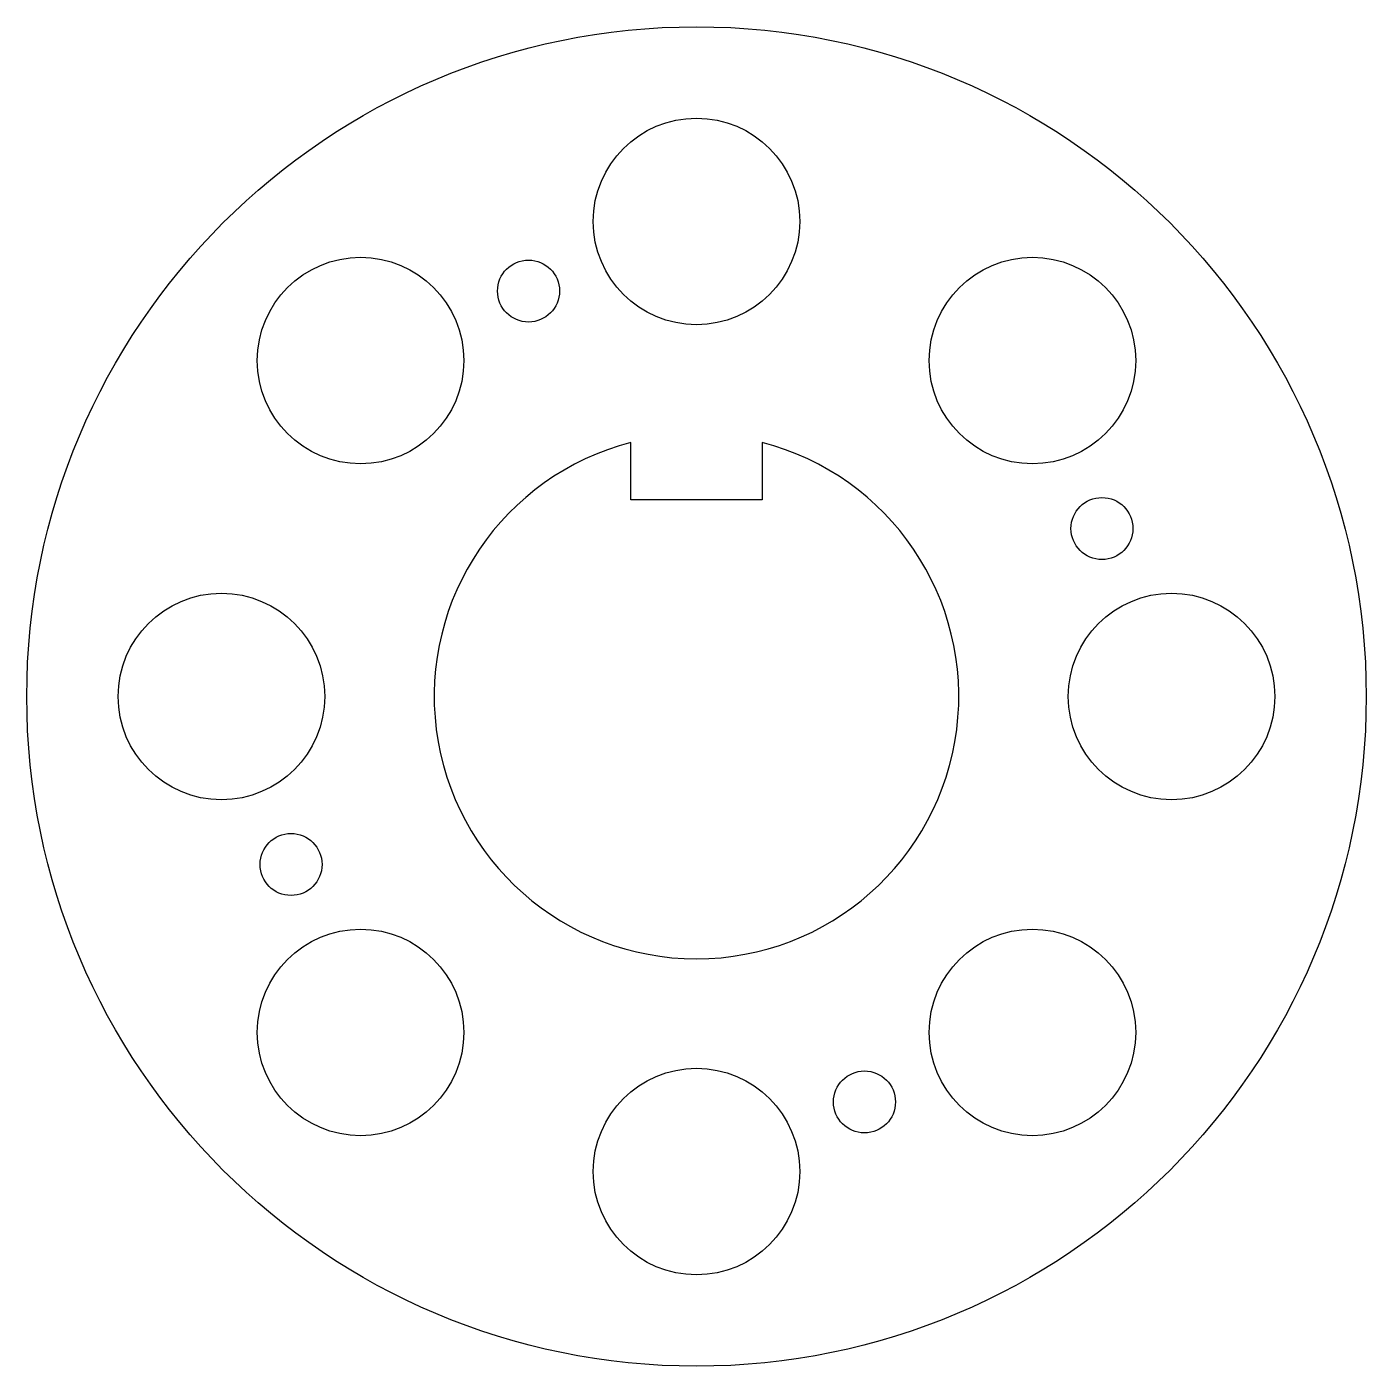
# Model space of a CAD drawing. Header units: millimetres. Extents: x -32.4 to 32.4, y -32.4 to 32.4.
import ezdxf

# ---------------------------------------------------------------- set-up
doc = ezdxf.new("R2010")
doc.units = ezdxf.units.MM
doc.layers.add('Part__Feature', color=7, linetype='CONTINUOUS')

msp = doc.modelspace()

# ---------------------------------------------------------------- linework, layer by layer
at = {"layer": 'Part__Feature'}
for p, q in [((-5, 23, -15.76), (-5, 23, -10.93)), ((-5, 23, -15.76), (-5, 23, -10.93)), ((-9.63173, 19.6317, -15.76), (-9.63173, 19.6317, -10.93)), ((-9.63173, 19.6317, -15.76), (-9.63173, 19.6317, -10.93)), ((-21.2635, 16.2635, -15.76), (-21.2635, 16.2635, -10.93)), ((-21.2635, 16.2635, -15.76), (-21.2635, 16.2635, -10.93)), ((11.2635, 16.2635, -15.76), (11.2635, 16.2635, -10.93)), ((11.2635, 16.2635, -15.76), (11.2635, 16.2635, -10.93)), ((-3.175, 9.525, -10.93), (-3.175, 12.2967, -10.93)), ((-3.175, 12.2967, -15.76), (-3.175, 12.2967, -10.93)), ((-3.175, 9.525, -15.76), (-3.175, 12.2967, -15.76)), ((-3.175, 12.2967, -15.76), (-3.175, 12.2967, -10.93)), ((-3.175, 9.525, -10.93), (-3.175, 12.2967, -10.93)), ((-3.175, 9.525, -15.76), (-3.175, 12.2967, -15.76)), ((3.175, 12.2967, -10.93), (3.175, 9.525, -10.93)), ((3.175, 12.2967, -15.76), (3.175, 9.525, -15.76)), ((3.175, 12.2967, -10.93), (3.175, 12.2967, -15.76)), ((3.175, 12.2967, -10.93), (3.175, 12.2967, -15.76)), ((3.175, 12.2967, -10.93), (3.175, 9.525, -10.93)), ((3.175, 12.2967, -15.76), (3.175, 9.525, -15.76)), ((-3.175, 9.525, -10.93), (-3.175, 9.525, -15.76)), ((3.175, 9.525, -10.93), (-3.175, 9.525, -10.93)), ((-3.175, 9.525, -10.93), (-3.175, 9.525, -15.76)), ((3.175, 9.525, -15.76), (-3.175, 9.525, -15.76)), ((3.175, 9.525, -10.93), (-3.175, 9.525, -10.93)), ((3.175, 9.525, -15.76), (-3.175, 9.525, -15.76)), ((3.175, 9.525, -10.93), (3.175, 9.525, -15.76)), ((3.175, 9.525, -10.93), (3.175, 9.525, -15.76)), ((18.1317, 8.13173, -15.76), (18.1317, 8.13173, -10.93)), ((18.1317, 8.13173, -15.76), (18.1317, 8.13173, -10.93)), ((-32.425, 0, -15.76), (-32.425, 0, -10.93)), ((-32.425, 0, -15.76), (-32.425, 0, -10.93)), ((-28, 0, -15.76), (-28, 0, -10.93)), ((-28, 0, -15.76), (-28, 0, -10.93)), ((18, 0, -15.76), (18, 0, -10.93)), ((18, 0, -15.76), (18, 0, -10.93)), ((-21.1317, -8.13173, -15.76), (-21.1317, -8.13173, -10.93)), ((-21.1317, -8.13173, -15.76), (-21.1317, -8.13173, -10.93)), ((-21.2635, -16.2635, -15.76), (-21.2635, -16.2635, -10.93)), ((-21.2635, -16.2635, -15.76), (-21.2635, -16.2635, -10.93)), ((11.2635, -16.2635, -15.76), (11.2635, -16.2635, -10.93)), ((11.2635, -16.2635, -15.76), (11.2635, -16.2635, -10.93)), ((6.63173, -19.6317, -15.76), (6.63173, -19.6317, -10.93)), ((6.63173, -19.6317, -15.76), (6.63173, -19.6317, -10.93)), ((-5, -23, -15.76), (-5, -23, -10.93)), ((-5, -23, -15.76), (-5, -23, -10.93))]:
    msp.add_line(p, q, dxfattribs=at)
for centre, radius in [((0, 0), 32.425), ((0, 0), 32.425), ((0, 0), 32.425), ((0, 0), 32.425), ((0, 23), 5), ((0, 23), 5), ((0, 23), 5), ((0, 23), 5), ((-16.2635, 16.2635), 5), ((-16.2635, 16.2635), 5), ((-16.2635, 16.2635), 5), ((-16.2635, 16.2635), 5), ((-8.13173, 19.6317), 1.5), ((-8.13173, 19.6317), 1.5), ((-8.13173, 19.6317), 1.5), ((-8.13173, 19.6317), 1.5), ((16.2635, 16.2635), 5), ((16.2635, 16.2635), 5), ((16.2635, 16.2635), 5), ((16.2635, 16.2635), 5), ((19.6317, 8.13173), 1.5), ((19.6317, 8.13173), 1.5), ((19.6317, 8.13173), 1.5), ((19.6317, 8.13173), 1.5), ((-23, 0), 5), ((-23, 0), 5), ((-23, 0), 5), ((-23, 0), 5), ((23, 0), 5), ((23, 0), 5), ((23, 0), 5), ((23, 0), 5), ((-19.6317, -8.13173), 1.5), ((-19.6317, -8.13173), 1.5), ((-19.6317, -8.13173), 1.5), ((-19.6317, -8.13173), 1.5), ((-16.2635, -16.2635), 5), ((-16.2635, -16.2635), 5), ((-16.2635, -16.2635), 5), ((-16.2635, -16.2635), 5), ((16.2635, -16.2635), 5), ((16.2635, -16.2635), 5), ((16.2635, -16.2635), 5), ((16.2635, -16.2635), 5), ((0, -23), 5), ((0, -23), 5), ((0, -23), 5), ((0, -23), 5), ((8.13173, -19.6317), 1.5), ((8.13173, -19.6317), 1.5), ((8.13173, -19.6317), 1.5), ((8.13173, -19.6317), 1.5)]:
    msp.add_circle(centre, radius, dxfattribs=at)
for centre in [(0, 0, -10.93), (0, 0, -15.76), (0, 0, -10.93), (0, 0, -15.76)]:
    msp.add_arc(centre, 12.7, 104.478, 75.5225, dxfattribs=at)

doc.saveas('drawing.dxf')
